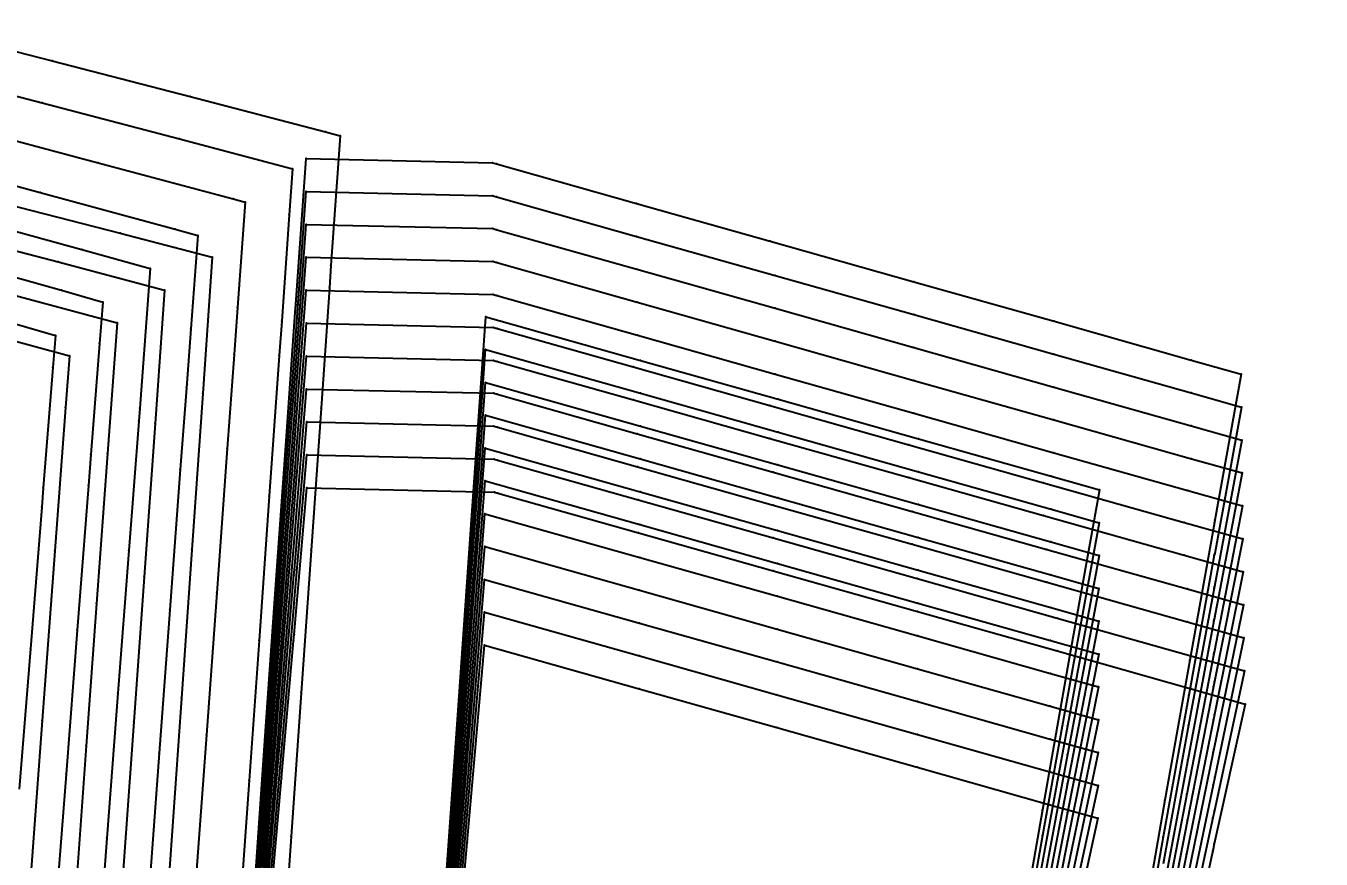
# Model space of a CAD drawing. Extents: x -2408 to 1029, y -526 to 2095.
# Drawn here: x 349.6 to 487.8, y 403.1 to 492 of the extents above; entities that cross this region are included whole.
import ezdxf

# ---------------------------------------------------------------- set-up
doc = ezdxf.new("R2010")
doc.units = 0

# ---------------------------------------------------------------- blocks, each defined once
blk = doc.blocks.new(' -30')
at = {"layer": '1'}
blk.add_lwpolyline([(-45.152162, -64.734236), (-43.79875, -49.312103), (-42.510219, -34.62929), (-42.453512, -33.983098), (-41.078372, -18.313364), (-21.078281, -18.77474), (-20.729411, -18.873252), (-5.712415, -23.113672), (8.657846, -27.17147), (24.045724, -31.516618), (38.944717, -35.723718), (53.244892, -39.761726), (58.995695, -41.385608), (55.712284, -56.319043), (55.553718, -57.041411), (52.400647, -71.40551)], dxfattribs=at)
at = {"layer": '14'}
blk.add_lwpolyline([(-25.428021, -72.413963), (-24.001278, -56.156209), (-22.153337, -35.098901), (-22.153361, -35.098894), (-22.153337, -35.098901), (-5.634128, -39.763508), (9.044638, -43.908421), (24.023077, -48.137954), (38.173427, -52.133656), (43.310251, -53.584166), (43.310251, -53.584166), (39.721505, -69.858313)], dxfattribs=at)
at = {"layer": '2'}
for p in [(-41.078372, -18.313364), (-21.078281, -18.77474), (-22.153361, -35.098894), (58.995695, -41.385608), (43.310251, -53.584166)]:
    blk.add_point(p, dxfattribs=at)
at = {"layer": '3'}
for p in [(-20.729411, -18.873252), (-5.712415, -23.113672), (8.657846, -27.17147), (24.045724, -31.516618), (-42.453512, -33.983098), (-42.510219, -34.62929), (-22.153337, -35.098901), (-22.153337, -35.098901), (38.944717, -35.723718), (-5.634128, -39.763508), (53.244892, -39.761726), (9.044638, -43.908421), (24.023077, -48.137954), (-43.79875, -49.312103), (38.173427, -52.133656), (43.310251, -53.584166), (-24.001278, -56.156209), (55.712284, -56.319043), (55.553718, -57.041411)]:
    blk.add_point(p, dxfattribs=at)
at = {"layer": '4'}
for p in [(-20.729411, -18.873252), (-42.510219, -34.62929), (-22.153337, -35.098901), (-22.153337, -35.098901), (43.310251, -53.584166), (55.553718, -57.041411)]:
    blk.add_point(p, dxfattribs=at)
blk = doc.blocks.new(' -31')
at = {"layer": '1'}
blk.add_lwpolyline([(-45.050275, -60.995155), (-43.739282, -45.685904), (-42.492294, -31.124077), (-42.445113, -30.573126), (-41.094108, -14.796619), (-21.104579, -15.257857), (-20.747859, -15.358585), (-5.757848, -19.591386), (8.653214, -23.660706), (24.034585, -28.004016), (38.941121, -32.213245), (53.228509, -36.247642), (58.940167, -37.86047), (55.740627, -52.753525), (55.572562, -53.537273), (52.414447, -68.264418)], dxfattribs=at)
at = {"layer": '14'}
blk.add_lwpolyline([(-25.417053, -69.883554), (-23.98847, -53.201133), (-22.13814, -31.593735), (-22.138169, -31.593728), (-22.13814, -31.593735), (-5.618935, -36.258343), (9.059831, -40.403255), (24.03827, -44.632788), (38.188618, -48.628489), (43.325438, -50.078998), (43.325438, -50.078998), (39.718999, -66.82011)], dxfattribs=at)
at = {"layer": '2'}
for p in [(-41.094108, -14.796619), (-21.104579, -15.257857), (-22.138169, -31.593728), (58.940167, -37.86047), (43.325438, -50.078998)]:
    blk.add_point(p, dxfattribs=at)
at = {"layer": '3'}
for p in [(-20.747859, -15.358585), (-5.757848, -19.591386), (8.653214, -23.660706), (24.034585, -28.004016), (-42.492294, -31.124077), (-42.445113, -30.573126), (-22.13814, -31.593735), (-22.13814, -31.593735), (38.941121, -32.213245), (-5.618935, -36.258343), (53.228509, -36.247642), (9.059831, -40.403255), (24.03827, -44.632788), (-43.739282, -45.685904), (38.188618, -48.628489), (43.325438, -50.078998), (-23.98847, -53.201133), (55.572562, -53.537273), (55.740627, -52.753525)]:
    blk.add_point(p, dxfattribs=at)
at = {"layer": '4'}
for p in [(-20.747859, -15.358585), (-42.492294, -31.124077), (-22.13814, -31.593735), (-22.13814, -31.593735), (43.325438, -50.078998), (55.572562, -53.537273)]:
    blk.add_point(p, dxfattribs=at)
blk = doc.blocks.new(' -32')
at = {"layer": '1'}
blk.add_lwpolyline([(-46.235867, -72.60176), (-44.95923, -57.333887), (-43.682595, -42.066017), (-42.474728, -27.620564), (-42.424806, -27.023545), (-41.108546, -11.281784), (-21.130092, -11.741196), (-20.764675, -11.844381), (-5.801602, -16.069574), (8.650107, -20.150372), (23.476521, -24.336977), (37.841183, -28.393194), (52.819822, -32.622784), (58.888459, -34.336414), (55.768012, -49.19112), (55.591455, -50.033154), (52.598794, -64.305917)], dxfattribs=at)
at = {"layer": '14'}
blk.add_lwpolyline([(-25.018216, -62.714404), (-23.672104, -46.615646), (-22.122946, -28.08857), (-22.122979, -28.08856), (-22.122946, -28.08857), (-5.603746, -32.753174), (9.075025, -36.898088), (24.053459, -41.12762), (38.203814, -45.123322), (43.340631, -46.57383), (43.340631, -46.57383), (39.716495, -63.781912)], dxfattribs=at)
at = {"layer": '2'}
for p in [(-41.108546, -11.281784), (-21.130092, -11.741196), (-22.122979, -28.08856), (58.888459, -34.336414), (43.340631, -46.57383)]:
    blk.add_point(p, dxfattribs=at)
at = {"layer": '3'}
for p in [(-20.764675, -11.844381), (-5.801602, -16.069574), (8.650107, -20.150372), (23.476521, -24.336977), (-42.474728, -27.620564), (-42.424806, -27.023545), (-22.122946, -28.08857), (-22.122946, -28.08857), (37.841183, -28.393194), (-5.603746, -32.753174), (52.819822, -32.622784), (9.075025, -36.898088), (24.053459, -41.12762), (-43.682595, -42.066017), (38.203814, -45.123322), (-23.672104, -46.615646), (43.340631, -46.57383), (55.768012, -49.19112), (55.591455, -50.033154), (-44.95923, -57.333887)]:
    blk.add_point(p, dxfattribs=at)
at = {"layer": '4'}
for p in [(-20.764675, -11.844381), (-42.474728, -27.620564), (-22.122946, -28.08857), (-22.122946, -28.08857), (43.340631, -46.57383), (55.591455, -50.033154)]:
    blk.add_point(p, dxfattribs=at)
blk = doc.blocks.new(' -33')
at = {"layer": '1'}
blk.add_lwpolyline([(-46.103202, -68.744428), (-44.880903, -53.782761), (-43.626002, -38.422039), (-42.457247, -24.115763), (-42.390193, -23.295006), (-41.121578, -7.766425), (-21.152878, -8.225306), (-20.779974, -8.330604), (-5.841302, -12.548908), (8.648424, -16.64044), (23.46968, -20.825588), (37.840776, -24.883623), (52.80864, -29.11017), (58.841658, -30.813742), (55.679249, -46.192159), (55.610127, -46.528969), (52.572679, -61.329043)], dxfattribs=at)
at = {"layer": '14'}
blk.add_lwpolyline([(-25.006752, -60.068841), (-23.658908, -43.570445), (-22.107754, -24.583404), (-22.10779, -24.583392), (-22.107754, -24.583404), (-5.588556, -29.248006), (9.09021, -33.392919), (24.068649, -37.622451), (38.218999, -41.618152), (43.355823, -43.068662), (43.355823, -43.068662), (39.713993, -60.743711)], dxfattribs=at)
at = {"layer": '2'}
for p in [(-41.121578, -7.766425), (-21.152878, -8.225306), (-22.10779, -24.583392), (58.841658, -30.813742), (43.355823, -43.068662)]:
    blk.add_point(p, dxfattribs=at)
at = {"layer": '3'}
for p in [(-20.779974, -8.330604), (-5.841302, -12.548908), (8.648424, -16.64044), (23.46968, -20.825588), (-42.390193, -23.295006), (-42.457247, -24.115763), (-22.107754, -24.583404), (-22.107754, -24.583404), (37.840776, -24.883623), (-5.588556, -29.248006), (52.80864, -29.11017), (9.09021, -33.392919), (-43.626002, -38.422039), (24.068649, -37.622451), (38.218999, -41.618152), (-23.658908, -43.570445), (43.355823, -43.068662), (55.610127, -46.528969), (55.679249, -46.192159), (-44.880903, -53.782761)]:
    blk.add_point(p, dxfattribs=at)
at = {"layer": '4'}
for p in [(-20.779974, -8.330604), (-42.457247, -24.115763), (-22.107754, -24.583404), (-22.107754, -24.583404), (43.355823, -43.068662), (55.610127, -46.528969)]:
    blk.add_point(p, dxfattribs=at)
blk = doc.blocks.new(' -34')
at = {"layer": '1'}
for points in [[(-76.868019, 0.532126), (-67.915287, -2.042958), (-68.188204, -5.468989), (-69.212694, -18.329846), (-69.374587, -20.362122), (-70.578881, -35.480094), (-71.772223, -50.460561)], [(-46.051128, -65.82661), (-44.857406, -50.88001), (-43.611595, -35.281215), (-42.440019, -20.611899), (-42.394751, -20.045115), (-41.133461, -4.252506), (-21.17378, -4.709947), (-20.79386, -4.817227), (-6.241562, -8.926429), (8.313027, -13.036277), (23.129162, -17.219979), (37.506632, -21.279813), (52.510825, -25.516618), (58.796878, -27.291641), (55.731482, -42.51563), (55.629144, -43.024883), (52.73952, -57.404285), (49.778041, -72.298983)]]:
    blk.add_lwpolyline(points, dxfattribs=at)
at = {"layer": '14'}
blk.add_lwpolyline([(-26.656968, -78.229211), (-24.995285, -57.423283), (-23.645709, -40.525248), (-22.092559, -21.078238), (-22.092597, -21.078227), (-22.092559, -21.078238), (-5.573364, -25.742841), (9.105403, -29.887754), (24.083841, -34.117287), (38.234189, -38.112988), (43.37101, -39.563496), (43.37101, -39.563496), (40.044639, -56.033036), (36.609257, -73.447561)], dxfattribs=at)
at = {"layer": '2'}
for p in [(-67.915287, -2.042958), (-41.133461, -4.252506), (-21.17378, -4.709947), (-22.092597, -21.078227), (58.796878, -27.291641), (43.37101, -39.563496)]:
    blk.add_point(p, dxfattribs=at)
at = {"layer": '3'}
for p in [(-68.188204, -5.468989), (-20.79386, -4.817227), (-6.241562, -8.926429), (8.313027, -13.036277), (23.129162, -17.219979), (-69.212694, -18.329846), (-69.374587, -20.362122), (-42.440019, -20.611899), (-42.394751, -20.045115), (-22.092559, -21.078238), (-22.092559, -21.078238), (37.506632, -21.279813), (-5.573364, -25.742841), (52.510825, -25.516618), (9.105403, -29.887754), (24.083841, -34.117287), (-70.578881, -35.480094), (-43.611595, -35.281215), (38.234189, -38.112988), (43.37101, -39.563496), (-23.645709, -40.525248), (55.731482, -42.51563), (55.629144, -43.024883), (-44.857406, -50.88001), (40.044639, -56.033036), (-24.995285, -57.423283), (52.73952, -57.404285)]:
    blk.add_point(p, dxfattribs=at)
at = {"layer": '4'}
for p in [(-20.79386, -4.817227), (-69.212694, -18.329846), (-42.440019, -20.611899), (-22.092559, -21.078238), (-22.092559, -21.078238), (43.37101, -39.563496), (55.629144, -43.024883)]:
    blk.add_point(p, dxfattribs=at)
blk = doc.blocks.new(' -35')
at = {"layer": '1'}
for points in [[(-81.752046, 6.842978), (-67.285735, 2.772112), (-62.856021, 1.519655), (-63.201218, -2.916223), (-64.12292, -14.76037), (-64.380611, -18.071752), (-65.582125, -33.511541), (-66.778436, -48.88447), (-67.97995, -64.324258)], [(-45.915028, -61.809078), (-44.773956, -47.202583), (-43.555167, -31.601251), (-42.422895, -17.107345), (-42.381818, -16.581568), (-41.144147, -0.738535), (-21.192384, -1.195237), (-20.806429, -1.304221), (-6.275192, -5.407475), (8.313011, -9.526815), (23.124378, -13.709171), (37.507786, -17.770683), (52.502326, -22.004762), (58.756061, -23.770659), (55.756293, -38.971197), (55.648026, -39.520757), (52.844687, -53.75072), (49.963104, -68.536078)]]:
    blk.add_lwpolyline(points, dxfattribs=at)
at = {"layer": '14'}
blk.add_lwpolyline([(-26.647636, -76.075707), (-24.98382, -54.777714), (-23.632513, -37.480046), (-22.077365, -17.573072), (-22.077408, -17.573059), (-22.077365, -17.573072), (-5.558174, -22.237673), (9.120592, -26.382586), (24.099031, -30.612118), (38.24938, -34.607819), (43.386202, -36.058328), (43.386202, -36.058328), (40.043662, -52.951803), (37.02161, -68.57567)], dxfattribs=at)
at = {"layer": '2'}
for p in [(-62.856021, 1.519655), (-41.144147, -0.738535), (-21.192384, -1.195237), (-22.077408, -17.573059), (58.756061, -23.770659), (43.386202, -36.058328)]:
    blk.add_point(p, dxfattribs=at)
at = {"layer": '3'}
for p in [(-67.285735, 2.772112), (-20.806429, -1.304221), (-63.201218, -2.916223), (-6.275192, -5.407475), (8.313011, -9.526815), (23.124378, -13.709171), (-64.12292, -14.76037), (-42.381818, -16.581568), (-42.422895, -17.107345), (-22.077365, -17.573072), (-22.077365, -17.573072), (37.507786, -17.770683), (-64.380611, -18.071752), (52.502326, -22.004762), (-5.558174, -22.237673), (9.120592, -26.382586), (-43.555167, -31.601251), (24.099031, -30.612118), (-65.582125, -33.511541), (38.24938, -34.607819), (43.386202, -36.058328), (-23.632513, -37.480046), (55.648026, -39.520757), (55.756293, -38.971197), (-44.773956, -47.202583), (-66.778436, -48.88447), (40.043662, -52.951803), (52.844687, -53.75072), (-24.98382, -54.777714)]:
    blk.add_point(p, dxfattribs=at)
at = {"layer": '4'}
for p in [(-20.806429, -1.304221), (-64.12292, -14.76037), (-42.422895, -17.107345), (-22.077365, -17.573072), (-22.077365, -17.573072), (43.386202, -36.058328), (55.648026, -39.520757)]:
    blk.add_point(p, dxfattribs=at)
blk = doc.blocks.new(' -36')
at = {"layer": '1'}
for points in [[(-79.591954, 11.112604), (-65.104042, 7.109947), (-57.795992, 5.079436), (-58.927819, -9.800866), (-59.033508, -11.190376), (-60.085321, -25.018729), (-61.242823, -40.236593), (-62.418501, -55.693406), (-63.576003, -70.91127)], [(-45.863193, -58.822854), (-44.721266, -43.886838), (-43.54082, -28.447007), (-42.405849, -13.601936), (-42.368159, -13.108987), (-41.15366, 2.776274), (-21.2111, 2.319504), (-20.817771, 2.208438), (-5.822601, -2.025819), (8.862349, -6.172478), (23.669394, -10.353613), (38.606196, -14.571389), (52.891967, -18.60533), (58.717227, -20.250237), (55.69191, -35.88689), (55.666862, -36.016622), (52.774807, -50.995878), (49.889371, -66.110893)]]:
    blk.add_lwpolyline(points, dxfattribs=at)
at = {"layer": '14'}
blk.add_lwpolyline([(-26.196284, -68.140729), (-24.972356, -52.132153), (-23.619317, -34.434848), (-22.062171, -14.067905), (-22.062218, -14.067892), (-22.062171, -14.067905), (-5.542985, -18.732506), (9.135781, -22.877419), (24.11422, -27.106952), (38.26457, -31.102653), (43.401394, -32.553163), (43.401394, -32.553163), (40.042686, -49.870573), (37.007367, -65.886242)], dxfattribs=at)
at = {"layer": '2'}
for p in [(-57.795992, 5.079436), (-41.15366, 2.776274), (-21.2111, 2.319504), (-22.062218, -14.067892), (58.717227, -20.250237), (43.401394, -32.553163)]:
    blk.add_point(p, dxfattribs=at)
at = {"layer": '3'}
for p in [(-65.104042, 7.109947), (-20.817771, 2.208438), (-5.822601, -2.025819), (8.862349, -6.172478), (-58.927819, -9.800866), (23.669394, -10.353613), (-59.033508, -11.190376), (-42.405849, -13.601936), (-42.368159, -13.108987), (-22.062171, -14.067905), (-22.062171, -14.067905), (38.606196, -14.571389), (-5.542985, -18.732506), (52.891967, -18.60533), (9.135781, -22.877419), (-60.085321, -25.018729), (24.11422, -27.106952), (-43.54082, -28.447007), (38.26457, -31.102653), (43.401394, -32.553163), (-23.619317, -34.434848), (55.69191, -35.88689), (55.666862, -36.016622), (-61.242823, -40.236593), (-44.721266, -43.886838), (40.042686, -49.870573), (52.774807, -50.995878), (-24.972356, -52.132153), (-62.418501, -55.693406)]:
    blk.add_point(p, dxfattribs=at)
at = {"layer": '4'}
for p in [(-20.817771, 2.208438), (-59.033508, -11.190376), (-42.405849, -13.601936), (-22.062171, -14.067905), (-22.062171, -14.067905), (43.401394, -32.553163), (55.666862, -36.016622)]:
    blk.add_point(p, dxfattribs=at)
blk = doc.blocks.new(' -37')
at = {"layer": '1'}
for points in [[(-84.067001, 17.145283), (-69.550435, 13.216191), (-55.157391, 9.284274), (-52.736483, 8.619892), (-53.476561, -1.329734), (-53.944831, -7.625204), (-54.594904, -16.364777), (-55.708602, -31.337396), (-56.846135, -46.630441), (-57.959834, -61.60306)], [(-46.856502, -69.773948), (-45.731105, -54.740979), (-44.607811, -39.736089), (-43.479664, -24.666378), (-42.388992, -10.097288), (-42.331442, -9.328492), (-41.162224, 6.289848), (-21.22803, 5.833741), (-20.827963, 5.720772), (-5.85377, 1.492438), (8.863781, -2.663426), (23.666695, -6.843395), (38.608525, -11.06259), (53.271332, -15.202996), (58.681045, -16.730562), (55.715305, -32.356891), (55.68583, -32.512519), (52.88021, -47.327234), (50.074734, -62.303112)]]:
    blk.add_lwpolyline(points, dxfattribs=at)
at = {"layer": '14'}
for points in [[(-81.108726, -0.227481), (-66.426916, -4.223861), (-66.427064, -4.225836), (-66.836761, -9.73384), (-67.976222, -25.052798), (-69.322315, -43.149747), (-70.539962, -59.519846)], [(-26.186385, -65.856678), (-24.96089, -49.486595), (-23.606118, -31.389651), (-22.046978, -10.562739), (-22.047026, -10.562725), (-22.046978, -10.562739), (-5.527792, -15.22734), (9.150974, -19.372252), (24.129413, -23.601785), (38.279761, -27.597486), (43.416581, -29.047995), (43.416581, -29.047995), (40.041705, -46.789342), (36.993118, -63.196825)]]:
    blk.add_lwpolyline(points, dxfattribs=at)
at = {"layer": '2'}
for p in [(-52.736483, 8.619892), (-41.162224, 6.289848), (-21.22803, 5.833741), (-66.426916, -4.223861), (-22.047026, -10.562725), (58.681045, -16.730562), (43.416581, -29.047995)]:
    blk.add_point(p, dxfattribs=at)
at = {"layer": '3'}
for p in [(-69.550435, 13.216191), (-55.157391, 9.284274), (-20.827963, 5.720772), (-5.85377, 1.492438), (-53.476561, -1.329734), (8.863781, -2.663426), (-66.427064, -4.225836), (23.666695, -6.843395), (-53.944831, -7.625204), (-42.331442, -9.328492), (-66.836761, -9.73384), (-42.388992, -10.097288), (-22.046978, -10.562739), (-22.046978, -10.562739), (38.608525, -11.06259), (-54.594904, -16.364777), (-5.527792, -15.22734), (53.271332, -15.202996), (9.150974, -19.372252), (-43.479664, -24.666378), (24.129413, -23.601785), (-67.976222, -25.052798), (38.279761, -27.597486), (43.416581, -29.047995), (-55.708602, -31.337396), (-23.606118, -31.389651), (55.68583, -32.512519), (55.715305, -32.356891), (-44.607811, -39.736089), (-69.322315, -43.149747), (-56.846135, -46.630441), (40.041705, -46.789342), (52.88021, -47.327234), (-24.96089, -49.486595), (-45.731105, -54.740979)]:
    blk.add_point(p, dxfattribs=at)
at = {"layer": '4'}
for p in [(-20.827963, 5.720772), (-66.427064, -4.225836), (-53.944831, -7.625204), (-42.388992, -10.097288), (-22.046978, -10.562739), (-22.046978, -10.562739), (43.416581, -29.047995), (55.68583, -32.512519)]:
    blk.add_point(p, dxfattribs=at)
blk = doc.blocks.new(' -38')
at = {"layer": '1'}
for points in [[(-78.011403, 20.295845), (-63.354442, 16.388885), (-48.96452, 12.521538), (-47.675128, 12.173119), (-48.494272, 0.917298), (-48.857384, -4.072174), (-49.587228, -14.100939), (-50.709849, -29.526795), (-51.811228, -44.66076), (-52.933849, -60.086616)], [(-46.767913, -66.529503), (-45.668068, -51.532587), (-44.535628, -36.091211), (-43.432143, -21.044655), (-42.372184, -6.591618), (-42.309999, -5.743686), (-41.169786, 9.803658), (-21.242104, 9.347171), (-20.83708, 9.232803), (-5.881207, 5.009642), (8.865567, 0.845526), (23.66431, -3.333265), (38.611173, -7.553882), (53.264699, -11.691667), (58.647547, -13.211647), (55.738115, -28.828932), (55.704756, -29.008408), (52.984824, -43.641252), (50.259485, -58.458695)]]:
    blk.add_lwpolyline(points, dxfattribs=at)
at = {"layer": '14'}
for points in [[(-75.134377, 2.979116), (-61.346917, -0.718661), (-61.34706, -0.720636), (-62.361532, -14.660421), (-63.526034, -30.661768), (-64.630184, -45.833818), (-65.899716, -63.278363)], [(-26.176487, -63.572616), (-24.949425, -46.84103), (-23.592922, -28.344451), (-22.031784, -7.057573), (-22.031837, -7.057558), (-22.031784, -7.057573), (-5.512603, -11.722172), (9.166163, -15.867085), (24.144602, -20.096617), (38.294951, -24.092318), (43.431773, -25.542827), (43.431773, -25.542827), (40.040729, -43.708109), (36.978875, -60.507395)]]:
    blk.add_lwpolyline(points, dxfattribs=at)
at = {"layer": '2'}
for p in [(-47.675128, 12.173119), (-41.169786, 9.803658), (-21.242104, 9.347171), (-61.346917, -0.718661), (-22.031837, -7.057558), (58.647547, -13.211647), (43.431773, -25.542827)]:
    blk.add_point(p, dxfattribs=at)
at = {"layer": '3'}
for p in [(-63.354442, 16.388885), (-48.96452, 12.521538), (-20.83708, 9.232803), (-5.881207, 5.009642), (-48.494272, 0.917298), (8.865567, 0.845526), (-61.34706, -0.720636), (-48.857384, -4.072174), (23.66431, -3.333265), (-42.372184, -6.591618), (-42.309999, -5.743686), (-22.031784, -7.057573), (-22.031784, -7.057573), (38.611173, -7.553882), (-5.512603, -11.722172), (53.264699, -11.691667), (-62.361532, -14.660421), (-49.587228, -14.100939), (9.166163, -15.867085), (24.144602, -20.096617), (-43.432143, -21.044655), (38.294951, -24.092318), (43.431773, -25.542827), (-23.592922, -28.344451), (55.704756, -29.008408), (55.738115, -28.828932), (-50.709849, -29.526795), (-63.526034, -30.661768), (-44.535628, -36.091211), (40.040729, -43.708109), (52.984824, -43.641252), (-51.811228, -44.66076), (-64.630184, -45.833818), (-24.949425, -46.84103), (-45.668068, -51.532587)]:
    blk.add_point(p, dxfattribs=at)
at = {"layer": '4'}
for p in [(-20.83708, 9.232803), (-61.34706, -0.720636), (-48.857384, -4.072174), (-42.372184, -6.591618), (-22.031784, -7.057573), (-22.031784, -7.057573), (43.431773, -25.542827), (55.704756, -29.008408)]:
    blk.add_point(p, dxfattribs=at)
blk = doc.blocks.new(' -39')
at = {"layer": '1'}
for points in [[(-83.933131, 26.58198), (-69.318028, 22.777603), (-54.682206, 18.927006), (-42.612743, 15.729266), (-42.963212, 10.809451), (-43.770657, -0.525268), (-44.031647, -4.189034), (-45.102091, -19.215729), (-46.197597, -34.594239), (-47.26383, -49.561821), (-48.359335, -64.94033)], [(-46.693746, -63.441231), (-45.589253, -48.075153), (-44.504522, -32.984016), (-43.400029, -17.617933), (-42.355666, -3.08846), (-42.316668, -2.545855), (-41.176596, 13.315198), (-21.257002, 12.860835), (-20.845187, 12.744548), (-5.908916, 8.526923), (8.869006, 4.354011), (23.664394, 0.176167), (38.615382, -4.045614), (53.260467, -8.181015), (58.617048, -9.693578), (55.759781, -25.305817), (55.723538, -25.504255), (52.998302, -40.426886), (50.267, -55.553389), (47.651943, -70.336328)]]:
    blk.add_lwpolyline(points, dxfattribs=at)
at = {"layer": '14'}
for points in [[(-82.08159, 9.571298), (-67.642121, 5.797392), (-56.266918, 2.786539), (-56.267056, 2.784563), (-57.281533, -11.456452), (-58.446035, -27.803522), (-59.550186, -43.303404), (-60.819717, -61.124854)], [(-26.166589, -61.288554), (-24.937961, -44.195469), (-23.579726, -25.29925), (-22.016592, -3.552407), (-22.016647, -3.552391), (-22.016592, -3.552407), (-5.497414, -8.217005), (9.181352, -12.361918), (24.159791, -16.591451), (38.310141, -20.587152), (43.446965, -22.037661), (43.446965, -22.037661), (40.366849, -38.819312), (37.38976, -55.420508), (34.691014, -70.7531)]]:
    blk.add_lwpolyline(points, dxfattribs=at)
at = {"layer": '2'}
for p in [(-42.612743, 15.729266), (-41.176596, 13.315198), (-21.257002, 12.860835), (-56.266918, 2.786539), (-22.016647, -3.552391), (58.617048, -9.693578), (43.446965, -22.037661)]:
    blk.add_point(p, dxfattribs=at)
at = {"layer": '3'}
for p in [(-69.318028, 22.777603), (-54.682206, 18.927006), (-20.845187, 12.744548), (-42.963212, 10.809451), (-5.908916, 8.526923), (-67.642121, 5.797392), (8.869006, 4.354011), (-56.267056, 2.784563), (23.664394, 0.176167), (-43.770657, -0.525268), (-42.316668, -2.545855), (-42.355666, -3.08846), (-22.016592, -3.552407), (-22.016592, -3.552407), (38.615382, -4.045614), (-44.031647, -4.189034), (-5.497414, -8.217005), (53.260467, -8.181015), (-57.281533, -11.456452), (9.181352, -12.361918), (-43.400029, -17.617933), (24.159791, -16.591451), (-45.102091, -19.215729), (38.310141, -20.587152), (43.446965, -22.037661), (-23.579726, -25.29925), (55.723538, -25.504255), (55.759781, -25.305817), (-58.446035, -27.803522), (-44.504522, -32.984016), (-46.197597, -34.594239), (40.366849, -38.819312), (52.998302, -40.426886), (-59.550186, -43.303404), (-24.937961, -44.195469), (-45.589253, -48.075153), (-47.26383, -49.561821), (37.38976, -55.420508), (50.267, -55.553389)]:
    blk.add_point(p, dxfattribs=at)
at = {"layer": '4'}
for p in [(-20.845187, 12.744548), (-56.267056, 2.784563), (-43.770657, -0.525268), (-42.355666, -3.08846), (-22.016592, -3.552407), (-22.016592, -3.552407), (43.446965, -22.037661), (55.723538, -25.504255)]:
    blk.add_point(p, dxfattribs=at)
blk = doc.blocks.new(' -40')
at = {"layer": '1'}
for points in [[(-82.862198, 30.987694), (-68.278809, 27.254585), (-53.550039, 23.443125), (-39.087748, 19.672215), (-37.550683, 19.269962), (-38.517707, 5.407932), (-38.684304, 3.019825), (-39.580082, -9.820903), (-40.639277, -25.004149), (-41.698473, -40.187415), (-42.767851, -55.516657), (-43.827046, -70.699922)], [(-46.579259, -59.744614), (-45.489928, -44.28868), (-44.420403, -29.113739), (-43.343577, -13.83521), (-42.339063, 0.417339), (-42.28069, 1.245523), (-41.18237, 16.828992), (-21.270697, 16.374158), (-20.852349, 16.256027), (-5.935026, 12.043752), (8.324788, 8.017141), (23.664685, 3.685542), (38.619769, -0.537396), (53.256576, -4.670461), (58.587775, -6.175857), (55.781638, -21.781456), (55.742407, -22.000127), (53.102425, -36.714028), (50.451268, -51.651565), (47.813688, -66.815778)]]:
    blk.add_lwpolyline(points, dxfattribs=at)
at = {"layer": '14'}
for points in [[(-75.862324, 12.689717), (-61.007754, 8.858241), (-51.186919, 6.291739), (-51.187057, 6.289762), (-52.201534, -8.252473), (-53.366035, -24.945265), (-54.470185, -40.772939), (-55.739716, -58.971309)], [(-26.156689, -59.004492), (-24.926494, -41.549906), (-23.566527, -22.254052), (-22.001398, -0.047241), (-22.001455, -0.047224), (-22.001398, -0.047241), (-5.482221, -4.711839), (9.196545, -8.856752), (24.174984, -13.086285), (38.325332, -17.081986), (43.462152, -18.532494), (43.462152, -18.532494), (40.367347, -35.696871), (37.377281, -52.676448), (34.667677, -68.358352)]]:
    blk.add_lwpolyline(points, dxfattribs=at)
at = {"layer": '2'}
for p in [(-37.550683, 19.269962), (-41.18237, 16.828992), (-21.270697, 16.374158), (-51.186919, 6.291739), (-22.001455, -0.047224), (58.587775, -6.175857), (43.462152, -18.532494)]:
    blk.add_point(p, dxfattribs=at)
at = {"layer": '3'}
for p in [(-68.278809, 27.254585), (-53.550039, 23.443125), (-39.087748, 19.672215), (-20.852349, 16.256027), (-5.935026, 12.043752), (-61.007754, 8.858241), (8.324788, 8.017141), (-51.187057, 6.289762), (-38.517707, 5.407932), (-38.684304, 3.019825), (23.664685, 3.685542), (-42.339063, 0.417339), (-42.28069, 1.245523), (-22.001398, -0.047241), (-22.001398, -0.047241), (38.619769, -0.537396), (-5.482221, -4.711839), (53.256576, -4.670461), (-52.201534, -8.252473), (9.196545, -8.856752), (-39.580082, -9.820903), (24.174984, -13.086285), (-43.343577, -13.83521), (38.325332, -17.081986), (43.462152, -18.532494), (55.742407, -22.000127), (55.781638, -21.781456), (-23.566527, -22.254052), (-53.366035, -24.945265), (-40.639277, -25.004149), (-44.420403, -29.113739), (40.367347, -35.696871), (53.102425, -36.714028), (-54.470185, -40.772939), (-41.698473, -40.187415), (-24.926494, -41.549906), (-45.489928, -44.28868), (50.451268, -51.651565), (37.377281, -52.676448), (-42.767851, -55.516657)]:
    blk.add_point(p, dxfattribs=at)
at = {"layer": '4'}
for p in [(-20.852349, 16.256027), (-51.187057, 6.289762), (-38.684304, 3.019825), (-42.339063, 0.417339), (-22.001398, -0.047241), (-22.001398, -0.047241), (43.462152, -18.532494), (55.742407, -22.000127)]:
    blk.add_point(p, dxfattribs=at)

msp = doc.modelspace()

# ---------------------------------------------------------------- block references
at = {"layer": '1'}
for name in [' -32', ' -34', ' -36', ' -38', ' -33', ' -35', ' -37', ' -39', ' -31', ' -30', ' -40']:
    msp.add_blockref(name, (420.69429, 460.98861), dxfattribs=at)

doc.saveas('drawing.dxf')
